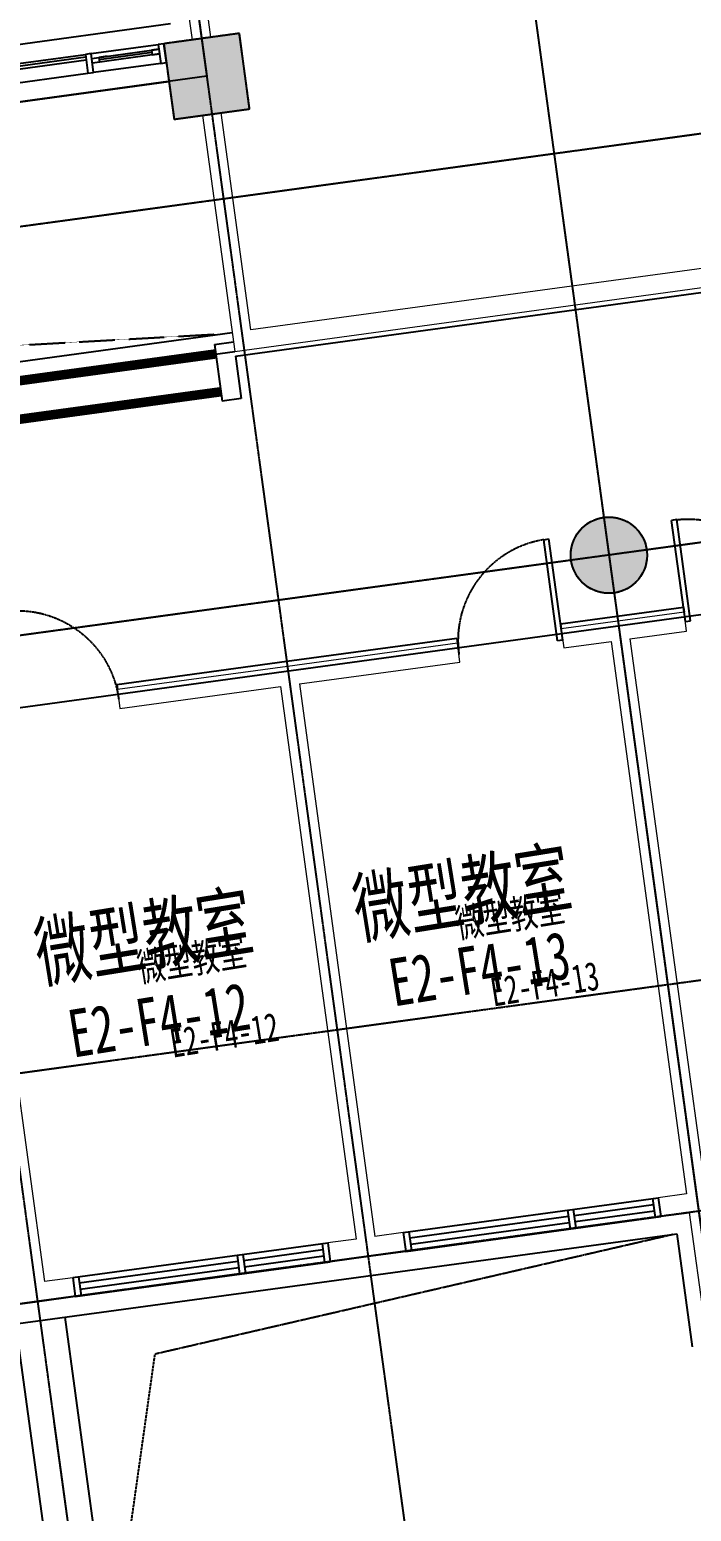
# Model space of a CAD drawing. Header units: millimetres. Extents: x 11669738 to 11859441, y -6222081 to -6069093.
# Drawn here: x 11713410 to 11720352, y -6105508 to -6089958 of the extents above; entities that cross this region are included whole.
import ezdxf

# ---------------------------------------------------------------- set-up
doc = ezdxf.new("R2010")
doc.units = ezdxf.units.MM
for name, pattern in [('DASH', [0.35, 0.25, -0.1]), ('E-COLS-F4$0$HIDDEN', [0.375, 0.25, -0.125]), ('E-RG-1F$0$$0$DOTE', [2.42, 2, -0.2, 0.02, -0.2]), ('XRE2$0$HIDDEN', [0.375, 0.25, -0.125])]:
    doc.linetypes.add(name, pattern=pattern)
for name, color, linetype in [('A—墙体', 7, 'Continuous'), ('A—轴线、尺寸', 1, 'Continuous'), ('A—门窗', 135, 'Continuous'), ('E-COLS-F4$0$0S-COLS-HATCH', 8, 'Continuous'), ('E-COLS-F4$0$0S-COLS-I', 90, 'E-COLS-F4$0$HIDDEN'), ('E2-RI-4F$0$J-STAIR楼梯', 2, 'Continuous'), ('E2-RI-4F$0$J-结构看线', 153, 'Continuous'), ('I—平面—文字', 40, 'Continuous'), ('I—平面—文字（放大1：100）', 40, 'XRE2$0$HIDDEN'), ('I—平面—消防设施', 10, 'Continuous'), ('I—平面—装饰面层线', 192, 'Continuous'), ('I—平面—门', 22, 'Continuous'), ('轴线100', 1, 'Continuous')]:
    doc.layers.add(name, color=color, linetype=linetype)
doc.layers.add('E2-RI-4F$0$A-FLOR-HRAL', color=1, linetype='Continuous', lineweight=5)
doc.layers.add('E2-RI-4F$0$A-WALL', color=7, linetype='Continuous', lineweight=5)
doc.styles.add('ARIAL', font='SIMYOU.TTF', dxfattribs={"width": 0.9})
doc.styles.add('XD2008', font='simhei.ttf', dxfattribs={"width": 0.85})
doc.dimstyles.new('200', dxfattribs={"dimscale": 200, "dimtxt": 2.5, "dimasz": 2, "dimexe": 1, "dimexo": 1, "dimgap": 0.8, "dimtad": 1, "dimdec": 0, "dimdsep": 46, "dimtxsty": 'ARIAL', "dimblk1": 'ARCHTICK', "dimblk2": 'ARCHTICK', "dimsah": 1, "dimcen": -0.9, "dimdle": 1, "dimclrd": 256, "dimclre": 256, "dimclrt": 40, "dimaunit": 1, "dimadec": 0, "dimazin": 0, "dimtfac": 0.35, "dimtdec": 0, "dimtix": 1, "dimtmove": 2, "dimatfit": 3, "dimldrblk": 'ARCHTICK', "dimfxl": 0, "dimtvp": 0.8, "dimtolj": 1, "dimtzin": 0, "dimarcsym": 0})
doc.dimstyles.new('副本 100', dxfattribs={"dimscale": 100, "dimtxt": 2.5, "dimasz": 2, "dimexe": 1, "dimexo": 1, "dimgap": 0.8, "dimtad": 1, "dimdec": 0, "dimdsep": 46, "dimtxsty": 'ARIAL', "dimblk1": 'ARCHTICK', "dimblk2": 'ARCHTICK', "dimsah": 1, "dimcen": -0.9, "dimdle": 1, "dimclrd": 256, "dimclre": 256, "dimclrt": 40, "dimaunit": 1, "dimadec": 0, "dimazin": 0, "dimtfac": 0.35, "dimtdec": 0, "dimtix": 1, "dimtmove": 2, "dimatfit": 3, "dimldrblk": 'ARCHTICK', "dimfxl": 0, "dimtvp": 0.8, "dimtolj": 1, "dimtzin": 0, "dimarcsym": 0})

# ---------------------------------------------------------------- blocks, each defined once
blk = doc.blocks.new('E-COLS-F4')
at = {"layer": 'E-COLS-F4$0$0S-COLS-HATCH'}
blk.add_hatch(color=18, dxfattribs=at).paths.add_polyline_path([(11715610, -6089997), (11714817, -6090106), (11714925, -6090898), (11715718, -6090790)])
h = blk.add_hatch(color=18, dxfattribs=at)
edge = h.paths.add_edge_path()
edge.add_arc((11719487, -6095473), 400, 0, 360)
at = {"layer": 'A—墙体'}
blk.add_lwpolyline([(11715610, -6089997), (11714817, -6090106), (11714925, -6090898), (11715718, -6090790)], close=True, dxfattribs=at)
blk.add_circle((11719487, -6095473), 400, dxfattribs=at)
at = {"layer": 'E-COLS-F4$0$0S-COLS-I'}
blk.add_lwpolyline([(11715610, -6089997), (11714817, -6090106), (11714925, -6090898), (11715718, -6090790)], close=True, dxfattribs=at)
blk.add_circle((11719487, -6095473), 400, dxfattribs=at)
blk = doc.blocks.new('E2-RI-4F$0$窗2727')
at = {"layer": 'A—门窗'}
for p, q in [((11707367, -6105027), (11710042, -6104662)), ((11709983, -6104670), (11710010, -6104868)), ((11710042, -6104662), (11710069, -6104860)), ((11709091, -6104792), (11709118, -6104990)), ((11709150, -6104784), (11709178, -6104982)), ((11709992, -6104736), (11709160, -6104850)), ((11710001, -6104802), (11709169, -6104916)), ((11707394, -6105225), (11710069, -6104860)), ((11709100, -6104858), (11707436, -6105085)), ((11709109, -6104924), (11707445, -6105151)), ((11707367, -6105027), (11707394, -6105225)), ((11707426, -6105019), (11707454, -6105217))]:
    blk.add_line(p, q, dxfattribs=at)
blk = doc.blocks.new('A$C08095B37')
at = {"layer": 'I—平面—消防设施', "linetype": 'DASH', "ltscale": 100, "const_width": 100}
for points in [[(-205, 23), (-6051, -776)], [(-151, -374), (-5997, -1173)]]:
    blk.add_lwpolyline(points, dxfattribs=at)
at = {"layer": 'I—平面—装饰面层线'}
for p, q in [((-218, 122), (-20, 149)), ((-218, 121), (-137, -473)), ((0, 0), (61, -446)), ((61, -446), (-137, -473)), ((-6213, -698), (-6064, -677)), ((-6064, -677), (-5983, -1272)), ((-6242, -853), (-6181, -1299)), ((-6181, -1299), (-5983, -1272))]:
    blk.add_line(p, q, dxfattribs=at)
blk = doc.blocks.new('_ArchTick')
at = {"color": 0, "linetype": 'ByBlock', "const_width": 0.4}
blk.add_lwpolyline([(-0.5, -0.5), (0.5, 0.5)], dxfattribs=at)
blk = doc.blocks.new('*D259')
at = {"layer": 'A—轴线、尺寸', "linetype": 'ByBlock', "lineweight": -2}
for p, q in [((11720615, -6103722), (11721292, -6108676)), ((11713679, -6104670), (11714356, -6109624)), ((11714131, -6109453), (11721463, -6108451))]:
    blk.add_line(p, q, dxfattribs=at)
at = {"layer": 'Defpoints', "color": 0, "linetype": 'ByBlock'}
for p in [(11720587, -6103524), (11713652, -6104472), (11721265, -6108478)]:
    blk.add_point(p, dxfattribs=at)
at = {"layer": 'A—轴线、尺寸', "linetype": 'ByBlock', "lineweight": -2, "yscale": 400, "zscale": 400}
for p, xscale, rotation in [((11721265, -6108478), 400, 7.783339573380966), ((11714329, -6109426), 399.9999999999999, 187.783339573381)]:
    blk.add_blockref('_ArchTick', p, dxfattribs=dict(at, xscale=xscale, rotation=rotation))
at = {"layer": 'A—轴线、尺寸', "color": 40, "linetype": 'ByBlock', "insert": (11717741, -6108545), "char_height": 500, "attachment_point": 5, "rotation": 7.7833, "style": 'ARIAL'}
blk.add_mtext('\\A1;7000', dxfattribs=at)
blk = doc.blocks.new('*D266')
at = {"layer": 'A—轴线、尺寸', "linetype": 'ByBlock', "lineweight": -2}
for p, q in [((11713679, -6104670), (11714356, -6109624)), ((11706743, -6105618), (11707421, -6110572)), ((11707195, -6110401), (11714527, -6109398))]:
    blk.add_line(p, q, dxfattribs=at)
at = {"layer": 'Defpoints', "color": 0, "linetype": 'ByBlock'}
for p in [(11713652, -6104472), (11706716, -6105420), (11714329, -6109426)]:
    blk.add_point(p, dxfattribs=at)
at = {"layer": 'A—轴线、尺寸', "linetype": 'ByBlock', "lineweight": -2, "yscale": 400, "zscale": 400}
for p, xscale, rotation in [((11714329, -6109426), 400, 7.783339573380966), ((11707394, -6110374), 399.9999999999999, 187.783339573381)]:
    blk.add_blockref('_ArchTick', p, dxfattribs=dict(at, xscale=xscale, rotation=rotation))
at = {"layer": 'A—轴线、尺寸', "color": 40, "linetype": 'ByBlock', "insert": (11710806, -6109493), "char_height": 500, "attachment_point": 5, "rotation": 7.7833, "style": 'ARIAL'}
blk.add_mtext('\\A1;7000', dxfattribs=at)
blk = doc.blocks.new('*D328')
at = {"layer": 'Defpoints', "color": 0, "linetype": 'ByBlock'}
for p in [(11720587, -6103523), (11713652, -6104471), (11721265, -6108477)]:
    blk.add_point(p, dxfattribs=at)
at = {"layer": '轴线100', "linetype": 'ByBlock', "lineweight": -2}
for p, q in [((11720601, -6103622), (11721278, -6108576)), ((11713665, -6104570), (11714343, -6109524)), ((11714230, -6109439), (11721364, -6108464))]:
    blk.add_line(p, q, dxfattribs=at)
at = {"layer": '轴线100', "linetype": 'ByBlock', "lineweight": -2, "xscale": 200, "yscale": 200, "zscale": 200}
for p, rotation in [((11721265, -6108477), 7.783339573525556), ((11714329, -6109425), 187.7833395735256)]:
    blk.add_blockref('_ArchTick', p, dxfattribs=dict(at, rotation=rotation))
at = {"layer": '轴线100', "color": 40, "linetype": 'ByBlock', "insert": (11717766, -6108723), "char_height": 300, "attachment_point": 5, "rotation": 7.7833, "style": 'ARIAL'}
blk.add_mtext('\\A1;7000', dxfattribs=at)
blk = doc.blocks.new('*D334')
at = {"layer": 'Defpoints', "color": 0, "linetype": 'ByBlock'}
for p in [(11713652, -6104471), (11706716, -6105419), (11714329, -6109425)]:
    blk.add_point(p, dxfattribs=at)
at = {"layer": '轴线100', "linetype": 'ByBlock', "lineweight": -2}
for p, q in [((11713665, -6104570), (11714343, -6109524)), ((11706730, -6105518), (11707407, -6110472)), ((11707294, -6110387), (11714428, -6109412))]:
    blk.add_line(p, q, dxfattribs=at)
at = {"layer": '轴线100', "linetype": 'ByBlock', "lineweight": -2, "xscale": 200, "yscale": 200, "zscale": 200}
for p, rotation in [((11714329, -6109425), 7.783339573525556), ((11707394, -6110373), 187.7833395735256)]:
    blk.add_blockref('_ArchTick', p, dxfattribs=dict(at, rotation=rotation))
at = {"layer": '轴线100', "color": 40, "linetype": 'ByBlock', "insert": (11710830, -6109671), "char_height": 300, "attachment_point": 5, "rotation": 7.7833, "style": 'ARIAL'}
blk.add_mtext('\\A1;7000', dxfattribs=at)

msp = doc.modelspace()

# ---------------------------------------------------------------- linework, layer by layer
at = {"layer": 'A—轴线、尺寸', "linetype": 'ByBlock'}
for p, q in [((11713615.2, -6078359.3, 0), (11715267.6, -6090447.7, 0)), ((11783741.8, -6082400.3, 0), (11681261.5, -6096408, 0)), ((11784349.6, -6086606.7, 0), (11681837, -6100618.8, 0)), ((11718281.6, -6086654.6, 0), (11721576, -6110756.4, 0)), ((11681938, -6101357.6, 0), (11784457.1, -6087350.1, 0)), ((11715267.6, -6090447.7, 0), (11672298, -6096321.1, 0))]:
    msp.add_line(p, q, dxfattribs=at)
at = {"layer": 'A—门窗'}
for p, q in [((11700968.5, -6091796.7), (11714889.2, -6089894.4)), ((11714054.4, -6090210), (11714757.8, -6090113.8)), ((11714061.1, -6090259.1), (11714764.5, -6090163)), ((11714771.4, -6090213.3), (11714068, -6090309.4)), ((11714136.6, -6090248.8), (11714689, -6090173.3)), ((11714692.5, -6090198.4), (11714140, -6090274)), ((11714764.5, -6090163), (11714689, -6090173.3)), ((11714689, -6090173.3), (11714695.9, -6090223.6)), ((11714695.9, -6090223.6), (11714771.4, -6090213.3)), ((11714817.3, -6090105.7), (11714757.8, -6090113.8)), ((11714757.8, -6090113.8), (11714784.9, -6090312)), ((11714844.4, -6090303.8), (11714817.3, -6090105.7)), ((11712739.9, -6090389.6), (11713994.9, -6090218.1)), ((11713999.1, -6090248.4), (11712744, -6090419.9)), ((11712747.5, -6090445.1), (11714002.5, -6090273.5)), ((11714061.1, -6090259.1), (11714136.6, -6090248.8)), ((11714143.5, -6090299.1), (11714068, -6090309.4)), ((11714784.9, -6090312), (11714081.5, -6090408.1)), ((11714222.7, -6090237), (11714136.6, -6090248.8)), ((11714136.6, -6090248.8), (11714143.5, -6090299.1)), ((11714784.9, -6090312), (11714844.4, -6090303.8)), ((11712767, -6090587.8), (11714022, -6090416.2)), ((11706326.7, -6104488.4), (11720198, -6102594.1)), ((11720198, -6102594.1), (11720360.2, -6103780.9)), ((11713262.3, -6103541.3), (11713633.2, -6106254.7)), ((11713777.5, -6103470.9), (11714148.4, -6106184.2))]:
    msp.add_line(p, q, dxfattribs=at)
at = {"layer": 'A—门窗', "extrusion": (0, 0, -1)}
for p, q in [((11714054.4, -6090210), (11713994.9, -6090218.1)), ((11714081.5, -6090408.1), (11714054.4, -6090210)), ((11713994.9, -6090218.1), (11714022, -6090416.2)), ((11714022, -6090416.2), (11714081.5, -6090408.1))]:
    msp.add_line(p, q, dxfattribs=at)
at = {"layer": 'A—门窗', "color": 8, "linetype": 'DASH'}
for points in [[(11709494.3, -6092145.2), (11709936.4, -6093458.5), (11715435.1, -6093150.1)], [(11714373.7, -6106355.3), (11714725.9, -6103854.5), (11720158.3, -6102599.6)]]:
    msp.add_lwpolyline(points, dxfattribs=at)
at = {"layer": 'E2-RI-4F$0$A-FLOR-HRAL'}
msp.add_line((11709368.5, -6094181.2), (11715561.3, -6093334.8), dxfattribs=at)
at = {"layer": 'E2-RI-4F$0$A-WALL'}
for p, q in [((11714999.3, -6089222.9), (11715114.4, -6090065.1)), ((11715312.5, -6090037.8), (11715197.4, -6089195.9)), ((11715114.4, -6090065.1), (11714817.1, -6090105.7)), ((11714817.1, -6090105.7), (11714844.2, -6090303.9)), ((11714844.2, -6090303.9), (11714844.4, -6090303.8)), ((11715222.7, -6090857.6), (11715561.2, -6093334.5)), ((11722469.7, -6092188.4), (11715732.2, -6093109.3)), ((11715561.2, -6093334.5), (11722595.8, -6092373)), ((11720275.3, -6096071.3), (11719581.8, -6096166.1)), ((11719581.8, -6096166.1), (11718987.3, -6096247.4)), ((11719707.9, -6096350.8), (11720302.4, -6096269.5)), ((11717897.4, -6096396.4), (11716114, -6096640.1)), ((11719014.4, -6096445.6), (11719509.8, -6096377.8)), ((11719509.8, -6096377.8), (11720302.3, -6102176.2)), ((11719707.9, -6096350.8), (11720514, -6102248.2)), ((11716114, -6096640.1), (11714330.6, -6096883.9)), ((11716240.2, -6096824.8), (11717924.5, -6096594.5)), ((11714357.7, -6097082.1), (11716042, -6096851.8)), ((11716042, -6096851.8), (11716834.5, -6102649.7)), ((11716240.2, -6096824.8), (11717032.7, -6102622.7)), ((11712772.4, -6097298.8), (11713564.8, -6103096.2)), ((11720302.3, -6102176.2), (11720005.1, -6102216.8)), ((11720005.1, -6102216.8), (11720032.2, -6102414.9)), ((11720032.2, -6102414.9), (11720329.4, -6102374.3)), ((11720329.1, -6102372.1), (11720491.6, -6103561.3)), ((11716834.5, -6102649.7), (11716537.3, -6102690.3)), ((11717329.9, -6102582.1), (11717032.7, -6102622.7)), ((11717357, -6102780.3), (11717329.9, -6102582.1)), ((11716537.3, -6102690.3), (11716564.3, -6102888.5)), ((11716960.7, -6102834.4), (11717357, -6102780.3)), ((11716564.3, -6102888.5), (11716960.7, -6102834.4)), ((11713862.1, -6103055.7), (11713564.8, -6103096.2)), ((11713889.1, -6103253.8), (11713862.1, -6103055.7)), ((11713492.8, -6103307.9), (11713889.1, -6103253.8)), ((11713096.5, -6103362.1), (11713492.8, -6103307.9))]:
    msp.add_line(p, q, dxfattribs=at)
at = {"layer": 'E2-RI-4F$0$A-WALL', "lineweight": 13}
for p, q in [((11715732.2, -6093109.3), (11715420.8, -6090830.5)), ((11715222.7, -6090857.6), (11715561.2, -6093334.5)), ((11720302.4, -6096269.5), (11720275.3, -6096071.3)), ((11718987.3, -6096247.4), (11719014.4, -6096445.6)), ((11717924.5, -6096594.5), (11717897.4, -6096396.4)), ((11714330.6, -6096883.9), (11714357.7, -6097082.1))]:
    msp.add_line(p, q, dxfattribs=at)
at = {"layer": 'E2-RI-4F$0$J-STAIR楼梯'}
for p, q in [((11709341.8, -6093983.2), (11715534.1, -6093136.7)), ((11709368.5, -6094181.2), (11715561.3, -6093334.8))]:
    msp.add_line(p, q, dxfattribs=at)
at = {"layer": 'E2-RI-4F$0$J-结构看线'}
msp.add_line((11709372.6, -6091253.6), (11714871.3, -6090501.9), dxfattribs=at)
at = {"layer": 'I—平面—装饰面层线'}
for p, q in [((11715567.9, -6093384.1), (11722602.6, -6092422.5)), ((11719575, -6096116.6), (11718980.5, -6096197.9)), ((11720268.6, -6096021.8), (11719575, -6096116.6)), ((11720268.6, -6096021.8), (11720275.3, -6096071.3)), ((11718980.5, -6096197.9), (11718987.3, -6096247.4)), ((11717890.6, -6096346.8), (11716107.2, -6096590.6)), ((11717890.6, -6096346.8), (11717897.4, -6096396.4)), ((11716107.2, -6096590.6), (11714323.8, -6096834.4)), ((11714323.8, -6096834.4), (11714330.6, -6096883.9))]:
    msp.add_line(p, q, dxfattribs=at)
at = {"layer": 'I—平面—门', "extrusion": (0, 0, -1)}
for p, q in [((11720198.1, -6095100.4), (11720143.6, -6095107.8)), ((11720288.9, -6096170.4), (11720143.6, -6095107.8)), ((11720343.4, -6096163), (11720198.1, -6095100.4)), ((11720288.9, -6096170.4), (11720343.4, -6096163))]:
    msp.add_line(p, q, dxfattribs=at)
at = {"layer": 'I—平面—门'}
for p, q in [((11718803.7, -6095310.7), (11718858.2, -6095303.2)), ((11718949, -6096373.3), (11718803.7, -6095310.7)), ((11719003.5, -6096365.9), (11718858.2, -6095303.2)), ((11719003.5, -6096365.9), (11718949, -6096373.3))]:
    msp.add_line(p, q, dxfattribs=at)
at = {"layer": 'I—平面—门', "color": 8, "linetype": 'DASH', "ltscale": 20}
msp.add_arc((11718976.2, -6096369.6), 1072.5, 99.25262, 187.78334, dxfattribs=at)
at = {"layer": 'I—平面—门', "color": 8, "linetype": 'DASH', "ltscale": 20, "extrusion": (0, 0, -1)}
for centre in [(11720316.1, -6096166.7), (11713281.5, -6097128.2)]:
    msp.add_ellipse(centre, major_axis=(469.9, 964.1), ratio=1, start_param=-0.5636957, end_param=0.9814568, dxfattribs=at)
at = {"layer": '轴线100', "linetype": 'E-RG-1F$0$$0$DOTE'}
for p, q in [((11717083, -6077885, 0), (11721576, -6110756.1, 0)), ((11713615.2, -6078359, 0), (11718108.3, -6111230.1, 0)), ((11710147.5, -6078833, 0), (11714640.5, -6111704.1, 0)), ((11775276.9, -6083556.9, 0), (11707029.4, -6092885.3, 0)), ((11775861, -6087766.5, 0), (11699678.7, -6098179.6, 0)), ((11776575.4, -6092263.3, 0), (11697284.6, -6103101.2, 0)), ((11776789.7, -6094654.2, 0), (11697498.9, -6105492.2, 0))]:
    msp.add_line(p, q, dxfattribs=at)

# ---------------------------------------------------------------- block references
at = {"layer": 'A—门窗'}
for p in [(9962.9, 2445.2), (6495, 1971.6)]:
    msp.add_blockref('E2-RI-4F$0$窗2727', p, dxfattribs=at)
at = {"layer": 'I—平面—装饰面层线'}
for name, p in [('E-COLS-F4', (0, 0)), ('A$C08095B37', (11715567.9, -6093384.1))]:
    msp.add_blockref(name, p, dxfattribs=at)

# ---------------------------------------------------------------- texts
at = {"layer": 'I—平面—文字', "linetype": 'ByBlock', "style": 'XD2008', "width": 0.7}
for s, height, p in [('微型教室', 600, (11716860.7, -6099492.7, 0)), ('微型教室', 600, (11713521.1, -6099954.2, 0)), ('E2-F4-13', 500, (11717230.1, -6100210.6)), ('E2-F4-12', 500, (11713867.1, -6100747.1))]:
    msp.add_text(s, height=height, rotation=9.15842, dxfattribs=at).set_placement(p)
at = {"layer": 'I—平面—文字（放大1：100）', "linetype": 'ByBlock', "style": 'XD2008', "width": 0.7}
for s, p in [('微型教室', (11717905.9, -6099492.7, 0)), ('微型教室', (11714566.4, -6099954.2, 0)), ('E2-F4-13', (11718275.4, -6100210.6)), ('E2-F4-12', (11714912.4, -6100747.1))]:
    msp.add_text(s, height=300, rotation=9.15842, dxfattribs=at).set_placement(p)

# ---------------------------------------------------------------- dimensions: what is measured, and where the dimension line sits
at = {"layer": 'A—轴线、尺寸', "linetype": 'ByBlock'}
for base, p1, p2, picture, middle in [((11721264.6, -6108477.6, 0), (11713651.9, -6104471.6, 0), (11720587.4, -6103523.7, 0), '*D259', (11717741.3, -6108545.4, 0)), ((11714329.1, -6109425.6, 0), (11706716.4, -6105419.6, 0), (11713651.9, -6104471.6, 0), '*D266', (11710805.8, -6109493.4, 0))]:
    dim = msp.add_linear_dim(base=base, p1=p1, p2=p2, angle=7.78334, dimstyle='200', dxfattribs=at)
    dim.commit()
    dim.dimension.update_dxf_attribs({"geometry": picture, "text_midpoint": middle})
at = {"layer": '轴线100', "linetype": 'ByBlock'}
for base, p1, p2, picture, middle in [((11721264.5, -6108477.3, 0), (11713651.9, -6104471.4, 0), (11720587.4, -6103523.4, 0), '*D328', (11717765.6, -6108723.4, 0)), ((11714329, -6109425.3, 0), (11706716.4, -6105419.4, 0), (11713651.9, -6104471.4, 0), '*D334', (11710830.1, -6109671.4, 0))]:
    dim = msp.add_linear_dim(base=base, p1=p1, p2=p2, angle=7.78334, dimstyle='副本 100', override={"dimtxt": 3}, dxfattribs=at)
    dim.commit()
    dim.dimension.update_dxf_attribs({"geometry": picture, "text_midpoint": middle})

doc.saveas('drawing.dxf')
